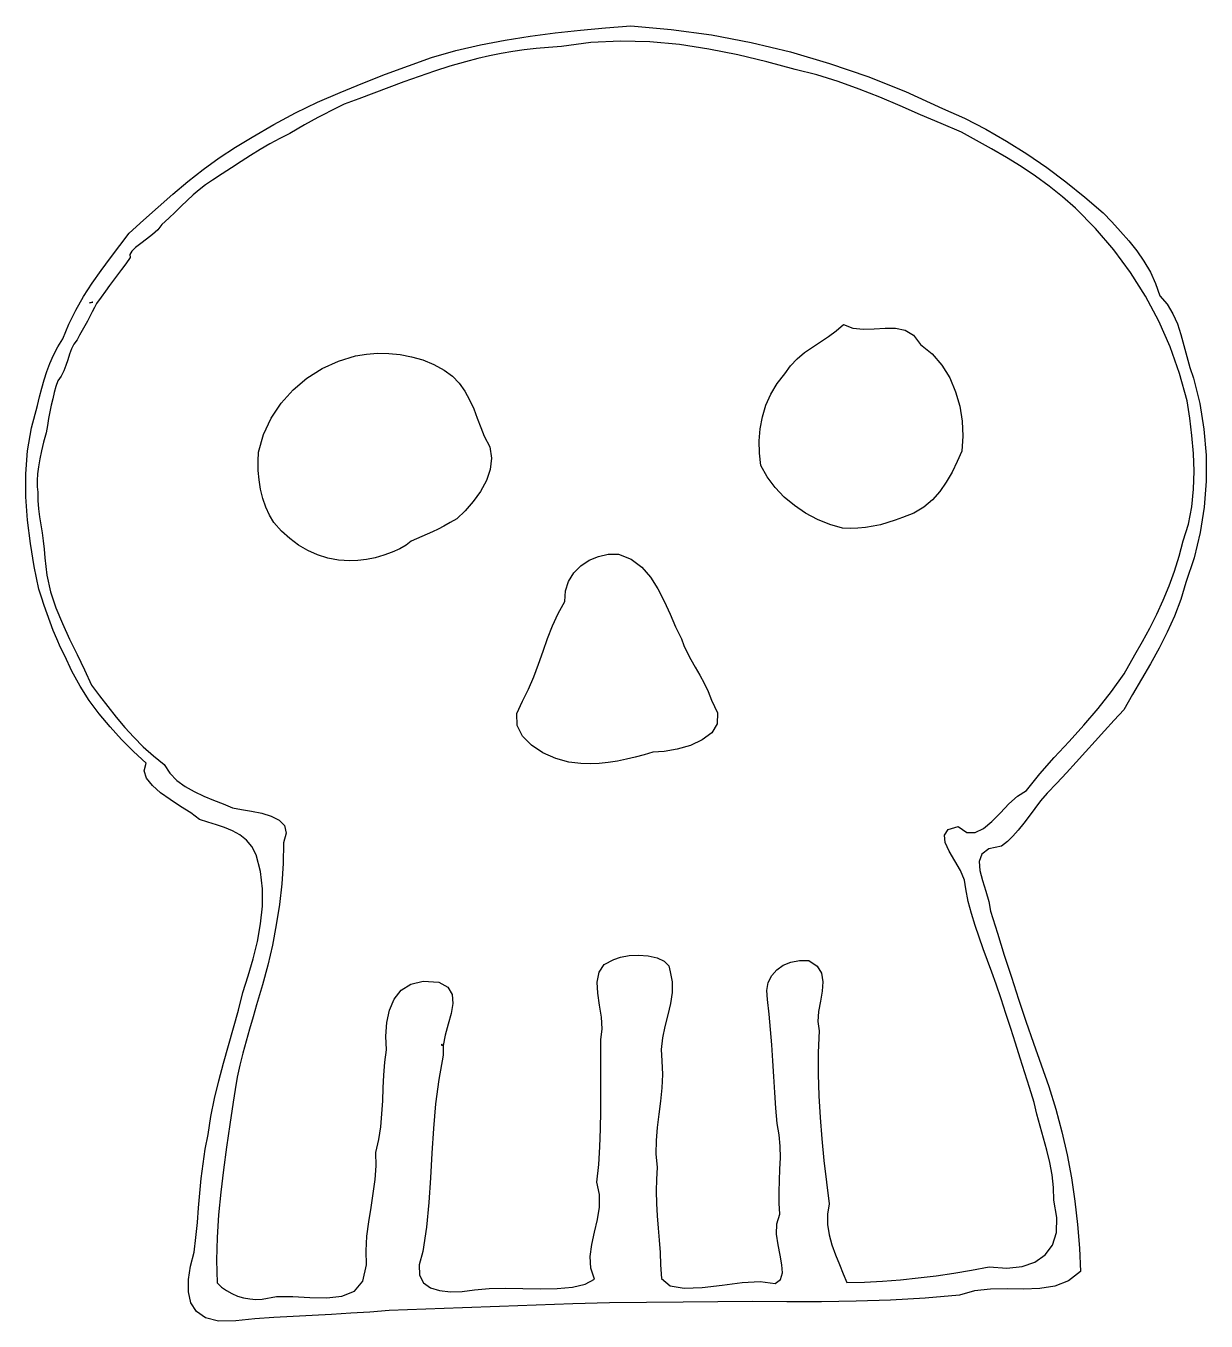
# Model space of a CAD drawing. Extents: x 0 to 50, y 0 to 54.9.
import ezdxf

# ---------------------------------------------------------------- set-up
doc = ezdxf.new("R2010")
doc.units = 0
doc.layers.add('Calque_1', color=7, linetype='CONTINUOUS')

msp = doc.modelspace()

# ---------------------------------------------------------------- linework, layer by layer
at = {"layer": 'Calque_1', "color": 7}
for points in [[(8.89295, 0.02987), (8.157614, 0.01267), (7.610419, 0.14835), (7.230953, 0.41469), (6.9988, 0.78952), (6.893548, 1.2507), (6.894778, 1.77605), (6.982083, 2.34341), (7.135046, 2.93062), (7.209195, 3.55878), (7.268879, 4.18511), (7.321394, 4.80981), (7.374034, 5.43308), (7.434094, 6.05511), (7.50887, 6.67611), (7.605656, 7.29626), (7.731747, 7.91577), (7.845536, 8.68644), (7.996607, 9.44674), (8.176266, 10.19919), (8.375822, 10.94631), (8.586581, 11.69062), (8.79985, 12.43465), (9.006937, 13.1809), (9.199147, 13.93191), (9.41854, 14.63584), (9.627349, 15.35991), (9.809423, 16.09782), (9.948609, 16.84327), (10.028757, 17.58996), (10.033757, 18.33159), (9.947371, 19.06186), (9.753491, 19.77447), (9.578468, 20.12003), (9.34785, 20.39534), (9.071758, 20.61281), (8.760316, 20.78484), (8.423645, 20.92385), (8.071869, 21.04224), (7.71511, 21.15242), (7.363491, 21.2668), (6.987009, 21.54213), (6.560311, 21.82268), (6.121756, 22.10921), (5.709703, 22.4025), (5.362511, 22.70332), (5.118539, 23.01246), (5.016146, 23.33068), (5.093691, 23.65877), (4.563783, 24.14711), (4.05423, 24.65571), (3.56911, 25.18578), (3.112503, 25.73851), (2.688489, 26.31512), (2.301146, 26.91682), (1.954553, 27.54482), (1.652791, 28.20032), (1.47202, 28.55865), (1.310193, 28.9166), (1.163949, 29.2737), (1.029928, 29.62948), (0.904772, 29.98346), (0.785121, 30.33519), (0.667613, 30.68418), (0.548891, 31.02997), (0.358395, 31.9921), (0.197607, 32.96622), (0.077885, 33.94775), (0.010591, 34.93211), (0.007084, 35.91472), (0.078725, 36.891), (0.236874, 37.85638), (0.492891, 38.80627), (0.587477, 39.17394), (0.681135, 39.53523), (0.780089, 39.8913), (0.890566, 40.2433), (1.018789, 40.5924), (1.170985, 40.93976), (1.353377, 41.28655), (1.572191, 41.63392), (1.822099, 42.25412), (2.117527, 42.85118), (2.450114, 43.42803), (2.811503, 43.9876), (3.193334, 44.53282), (3.587249, 45.06664), (3.984887, 45.59197), (4.377891, 46.11176), (4.992291, 46.66178), (5.609733, 47.21301), (6.2341, 47.75898), (6.869278, 48.2932), (7.519152, 48.80921), (8.187605, 49.30051), (8.878523, 49.76064), (9.595791, 50.18311), (10.500605, 50.71496), (11.423784, 51.2032), (12.362458, 51.65392), (13.313758, 52.07322), (14.274812, 52.46718), (15.24275, 52.84191), (16.214703, 53.2035), (17.1878, 53.55804), (18.216002, 53.84627), (19.255128, 54.08777), (20.303596, 54.28854), (21.359825, 54.4546), (22.422232, 54.59195), (23.489234, 54.7066), (24.559251, 54.8045), (25.6307, 54.8918), (27.340627, 54.74274), (29.040388, 54.50759), (30.726528, 54.18829), (32.395592, 53.78676), (34.044127, 53.30494), (35.668676, 52.74477), (37.265785, 52.10817), (38.832, 51.39707), (39.757149, 50.97599), (40.659996, 50.51177), (41.540981, 50.00722), (42.400545, 49.46512), (43.239128, 48.88828), (44.057169, 48.27948), (44.85511, 47.64153), (45.63339, 46.97722), (45.999536, 46.58345), (46.363915, 46.18515), (46.717823, 45.77801), (47.052557, 45.3577), (47.359416, 44.91993), (47.629694, 44.46037), (47.85469, 43.97472), (48.0257, 43.45866), (48.342344, 43.09591), (48.5865, 42.69655), (48.774781, 42.26823), (48.9238, 41.8186), (49.050169, 41.35529), (49.1705, 40.88594), (49.301406, 40.41821), (49.4595, 39.95973), (49.721275, 38.88725), (49.897247, 37.79906), (49.987117, 36.7018), (49.990617, 35.60209), (49.907367, 34.50658), (49.737104, 33.4219), (49.479527, 32.35469), (49.134333, 31.31157), (48.92102, 30.58921), (48.654168, 29.88667), (48.344086, 29.20073), (48.001078, 28.52816), (47.635452, 27.86576), (47.257515, 27.21028), (46.877573, 26.55852), (46.505933, 25.90724), (46.094997, 25.46891), (45.689783, 25.02664), (45.288111, 24.58202), (44.887801, 24.13663), (44.486669, 23.69206), (44.082537, 23.24989), (43.673222, 22.81172), (43.256543, 22.37912), (42.984207, 22.0546), (42.731883, 21.72962), (42.49395, 21.41081), (42.264789, 21.10485), (42.038779, 20.81839), (41.810298, 20.55808), (41.573726, 20.33057), (41.323443, 20.14253), (40.79249, 20.02419), (40.495424, 19.7958), (40.382999, 19.48004), (40.405969, 19.09955), (40.515085, 18.67699), (40.6611, 18.23502), (40.794769, 17.7963), (40.866839, 17.38348), (41.152676, 16.45077), (41.445395, 15.51748), (41.744817, 14.58437), (42.050763, 13.65223), (42.363055, 12.72184), (42.681516, 11.79398), (43.005967, 10.86943), (43.336229, 9.94898), (43.628721, 8.9957), (43.883946, 8.03213), (44.102513, 7.0596), (44.285033, 6.07949), (44.432114, 5.09316), (44.544368, 4.10196), (44.622398, 3.10725), (44.666828, 2.11039), (44.16975, 1.71165), (43.589195, 1.48719), (42.946583, 1.38889), (42.263333, 1.36869), (41.560864, 1.37869), (40.860596, 1.37069), (40.183947, 1.29609), (39.552338, 1.10721), (38.093378, 0.97764), (36.631355, 0.89654), (35.167146, 0.85294), (33.701625, 0.83584), (32.235669, 0.83384), (30.770152, 0.83684), (29.30595, 0.83284), (27.843938, 0.81094), (26.286087, 0.80694), (24.728419, 0.78234), (23.17106, 0.74154), (21.614137, 0.68954), (20.057775, 0.63124), (18.502103, 0.57154), (16.947245, 0.51544), (15.393328, 0.46784), (14.579997, 0.39734), (13.765429, 0.34194), (12.950349, 0.29644), (12.135482, 0.25544), (11.321551, 0.21354), (10.509283, 0.16554), (9.699401, 0.10614), (8.892629, 0.02994), (8.892679, 0.02994), (8.892729, 0.02994), (8.892779, 0.02994), (8.892829, 0.02994), (8.892879, 0.02994), (8.892929, 0.02994), (8.892979, 0.02994)], [(10.01135, 0.94175), (10.62094, 1.05157), (11.312989, 1.05557), (12.038076, 1.01747), (12.74678, 0.99977), (13.389681, 1.06537), (13.917358, 1.27719), (14.280392, 1.69811), (14.42936, 2.39102), (14.41111, 2.99549), (14.44959, 3.6043), (14.52624, 4.21407), (14.62248, 4.82144), (14.71974, 5.42305), (14.79945, 6.01553), (14.84305, 6.59552), (14.83196, 7.15965), (14.955756, 7.70088), (15.037356, 8.24749), (15.088146, 8.79706), (15.119506, 9.3472), (15.142826, 9.89551), (15.169486, 10.43957), (15.210866, 10.97698), (15.278356, 11.50535), (15.253816, 12.09161), (15.290966, 12.66169), (15.402153, 13.19115), (15.599732, 13.65558), (15.896058, 14.03054), (16.303485, 14.29162), (16.834367, 14.41439), (17.501057, 14.37439), (17.879928, 14.16324), (18.059274, 13.85592), (18.087974, 13.47549), (18.014894, 13.04504), (17.888919, 12.58761), (17.758921, 12.12628), (17.673771, 11.68412), (17.682371, 11.2842), (17.489943, 10.25159), (17.356502, 9.21269), (17.264712, 8.16965), (17.197242, 7.1246), (17.136762, 6.07969), (17.065932, 5.03704), (16.967412, 3.99881), (16.823875, 2.96712), (16.659256, 2.39606), (16.674746, 1.95846), (16.842704, 1.64), (17.135488, 1.42638), (17.525459, 1.30329), (17.984974, 1.25639), (18.486394, 1.27149), (19.002076, 1.33419), (19.621873, 1.39129), (20.318399, 1.40239), (21.055554, 1.39059), (21.797239, 1.37879), (22.507352, 1.39009), (23.149796, 1.44759), (23.688471, 1.57425), (24.087276, 1.79311), (23.930313, 2.26207), (23.906753, 2.75299), (23.974113, 3.26116), (24.089906, 3.78188), (24.211652, 4.31044), (24.296872, 4.84214), (24.303072, 5.37228), (24.187781, 5.89615), (24.266081, 6.64782), (24.316421, 7.40101), (24.344541, 8.15543), (24.356201, 8.91078), (24.357145, 9.66674), (24.353145, 10.42302), (24.349945, 11.17932), (24.353245, 11.93533), (24.411515, 12.39011), (24.378405, 12.88769), (24.301255, 13.40239), (24.227405, 13.90857), (24.204185, 14.38054), (24.278925, 14.79264), (24.498967, 15.11922), (24.911645, 15.3346), (25.193587, 15.43787), (25.554815, 15.50077), (25.95783, 15.51937), (26.365133, 15.48977), (26.739224, 15.40787), (27.042606, 15.26983), (27.237779, 15.07163), (27.287249, 14.80932), (27.383879, 14.38605), (27.379679, 13.9375), (27.304999, 13.46953), (27.190197, 12.98803), (27.065627, 12.49888), (26.961644, 12.00794), (26.908604, 11.52109), (26.936854, 11.04422), (26.961644, 10.46503), (26.935914, 9.89638), (26.878034, 9.33492), (26.806374, 8.77729), (26.739294, 8.22014), (26.695174, 7.66011), (26.692374, 7.09386), (26.749254, 6.51802), (26.709354, 6.02073), (26.700954, 5.51347), (26.716524, 4.99874), (26.748444, 4.47906), (26.789104, 3.95692), (26.830914, 3.43482), (26.866284, 2.91528), (26.887614, 2.4008), (26.932154, 1.82202), (27.292236, 1.51255), (27.890306, 1.40611), (28.648804, 1.43641), (29.490172, 1.53725), (30.336852, 1.64233), (31.111286, 1.68543), (31.735916, 1.60023), (31.963764, 1.7775), (32.046494, 2.05121), (32.027774, 2.40048), (31.951274, 2.8044), (31.860664, 3.24208), (31.799604, 3.69263), (31.811764, 4.13514), (31.940814, 4.54873), (31.904854, 5.01495), (31.902754, 5.4887), (31.920504, 5.96802), (31.944194, 6.45095), (31.959874, 6.93555), (31.953574, 7.41984), (31.911414, 7.90189), (31.819414, 8.37973), (31.769014, 9.03839), (31.725064, 9.70509), (31.684294, 10.37569), (31.643434, 11.04604), (31.599204, 11.71201), (31.548334, 12.36944), (31.487564, 13.0142), (31.413614, 13.64213), (31.385424, 14.02089), (31.448694, 14.35931), (31.59299, 14.65292), (31.807877, 14.89728), (32.082918, 15.08795), (32.407677, 15.22048), (32.77172, 15.29038), (33.164609, 15.29338), (33.517071, 15.0574), (33.700407, 14.75153), (33.756587, 14.39118), (33.727587, 13.99176), (33.655377, 13.56868), (33.581927, 13.13734), (33.549217, 12.71315), (33.599207, 12.31152), (33.565067, 11.39404), (33.562867, 10.47699), (33.589237, 9.56044), (33.640837, 8.64447), (33.714307, 7.72916), (33.806297, 6.81457), (33.913451, 5.90078), (34.032417, 4.98786), (33.950637, 4.54957), (33.953237, 4.11078), (34.022837, 3.67467), (34.142089, 3.24445), (34.293632, 2.82328), (34.460109, 2.41437), (34.62416, 2.0209), (34.768426, 1.64605), (35.529504, 1.66815), (36.289195, 1.70795), (37.047275, 1.76535), (37.803517, 1.84025), (38.557698, 1.93245), (39.309591, 2.04186), (40.058972, 2.16832), (40.805616, 2.3117), (41.546926, 2.2547), (42.196473, 2.3219), (42.743047, 2.50993), (43.175436, 2.81538), (43.482429, 3.23484), (43.652814, 3.76494), (43.675384, 4.40227), (43.53892, 5.14345), (43.52604, 5.67657), (43.46592, 6.20513), (43.36911, 6.72906), (43.246149, 7.24832), (43.107578, 7.76286), (42.96394, 8.27262), (42.825776, 8.77755), (42.703629, 9.2776), (42.511658, 9.90446), (42.316468, 10.53172), (42.11843, 11.15923), (41.917917, 11.78685), (41.715298, 12.41443), (41.510946, 13.04181), (41.305233, 13.66887), (41.098529, 14.29543), (40.91768, 14.7947), (40.733763, 15.28914), (40.551136, 15.7818), (40.374154, 16.2757), (40.207175, 16.77391), (40.054557, 17.27945), (39.920656, 17.79536), (39.809829, 18.3247), (39.762629, 18.69638), (39.587674, 19.10252), (39.350001, 19.51993), (39.114649, 19.92541), (38.946657, 20.29579), (38.911067, 20.60788), (39.072911, 20.83849), (39.497231, 20.96444), (39.854024, 20.72134), (40.209762, 20.71434), (40.56551, 20.88763), (40.922331, 21.18497), (41.28129, 21.55024), (41.64345, 21.92734), (42.009876, 22.26015), (42.381631, 22.49259), (42.955841, 23.19925), (43.562756, 23.88998), (44.186042, 24.57451), (44.809364, 25.26257), (45.416387, 25.96388), (45.990777, 26.68816), (46.5162, 27.44514), (46.976321, 28.24454), (47.297159, 28.80642), (47.605529, 29.38013), (47.898292, 29.96562), (48.172308, 30.5628), (48.424439, 31.1716), (48.651544, 31.79195), (48.850485, 32.42378), (49.018121, 33.06702), (49.238861, 33.78558), (49.383026, 34.52078), (49.460356, 35.2677), (49.480586, 36.02144), (49.453456, 36.77707), (49.388716, 37.52969), (49.296096, 38.27439), (49.185335, 39.00625), (48.866933, 40.16428), (48.465419, 41.2913), (47.983332, 42.38308), (47.42321, 43.43537), (46.787591, 44.44394), (46.079013, 45.40456), (45.300015, 46.31298), (44.453135, 47.16496), (43.915757, 47.64939), (43.350309, 48.10211), (42.761601, 48.52741), (42.15444, 48.92957), (41.533635, 49.31288), (40.903993, 49.68163), (40.270324, 50.0401), (39.637435, 50.39258), (38.766259, 50.75089), (37.900665, 51.1234), (37.036468, 51.49921), (36.169481, 51.86739), (35.29552, 52.21704), (34.4104, 52.53724), (33.509933, 52.81708), (32.589935, 53.04564), (31.383681, 53.37202), (30.162216, 53.66455), (28.928573, 53.91097), (27.685785, 54.09905), (26.436884, 54.21653), (25.184904, 54.25113), (23.932876, 54.19063), (22.683835, 54.02284), (22.135081, 53.98094), (21.613955, 53.93334), (21.112567, 53.87734), (20.623022, 53.81004), (20.13743, 53.72874), (19.647896, 53.63064), (19.146529, 53.51301), (18.625435, 53.37303), (17.966436, 53.18639), (17.312315, 52.97848), (16.662888, 52.75449), (16.017971, 52.51959), (15.377381, 52.27898), (14.740932, 52.03785), (14.108442, 51.80138), (13.479725, 51.57476), (13.197603, 51.4341), (12.921012, 51.29391), (12.646475, 51.15196), (12.370516, 51.00602), (12.089658, 50.85386), (11.800425, 50.69326), (11.499339, 50.52198), (11.182925, 50.33781), (10.756121, 50.12074), (10.338327, 49.89114), (9.927585, 49.65085), (9.521938, 49.40174), (9.119426, 49.14565), (8.718093, 48.88443), (8.315978, 48.61993), (7.911125, 48.35401), (7.619032, 48.15753), (7.346774, 47.94841), (7.087901, 47.72746), (6.835963, 47.4955), (6.584507, 47.25336), (6.327083, 47.00186), (6.05724, 46.74181), (5.768525, 46.47404), (5.589872, 46.25685), (5.363721, 46.05019), (5.11525, 45.85488), (4.869638, 45.67171), (4.652062, 45.50149), (4.487699, 45.34504), (4.401728, 45.20315), (4.419326, 45.07664), (4.232015, 44.8126), (4.054256, 44.56849), (3.88271, 44.33737), (3.714038, 44.1123), (3.544903, 43.88633), (3.371965, 43.65252), (3.191885, 43.40392), (3.001326, 43.13359), (2.913154, 42.95959), (2.818231, 42.77503), (2.717708, 42.58241), (2.612739, 42.38423), (2.504474, 42.18296), (2.394065, 41.98113), (2.282665, 41.7812), (2.171426, 41.58569), (2.039312, 41.4076), (1.937131, 41.20251), (1.854326, 40.97854), (1.780339, 40.74382), (1.704613, 40.50646), (1.616591, 40.27458), (1.505714, 40.05632), (1.361427, 39.85978), (1.280735, 39.61045), (1.208322, 39.35489), (1.142633, 39.09228), (1.082114, 38.82177), (1.025209, 38.54254), (0.970362, 38.25376), (0.91602, 37.95458), (0.860627, 37.64417), (0.754564, 37.25988), (0.663916, 36.89173), (0.589901, 36.54188), (0.533739, 36.21247), (0.496651, 35.90563), (0.479856, 35.62349), (0.484575, 35.36822), (0.512027, 35.14193), (0.517386, 34.78337), (0.543763, 34.43612), (0.585231, 34.09586), (0.635865, 33.75828), (0.689737, 33.41907), (0.740922, 33.07392), (0.783495, 32.71853), (0.811527, 32.34857), (0.890885, 31.61967), (1.051699, 30.91627), (1.277084, 30.23346), (1.550152, 29.56632), (1.854017, 28.90992), (2.171793, 28.25935), (2.486592, 27.60968), (2.781527, 26.95599), (3.125678, 26.50299), (3.47319, 26.05203), (3.828164, 25.60678), (4.194702, 25.17095), (4.576906, 24.7482), (4.978877, 24.34223), (5.404717, 23.95672), (5.858527, 23.59536), (6.101343, 23.2282), (6.403616, 22.92132), (6.75271, 22.66425), (7.13599, 22.44656), (7.540817, 22.25779), (7.954557, 22.0875), (8.364572, 21.92522), (8.758227, 21.76051), (9.135339, 21.68951), (9.560014, 21.61881), (9.993203, 21.53191), (10.395852, 21.41239), (10.728911, 21.24384), (10.953327, 21.00984), (11.030047, 20.69394), (10.920024, 20.27974), (10.899674, 19.40515), (10.840054, 18.53401), (10.743314, 17.66703), (10.611585, 16.8049), (10.447009, 15.9483), (10.25173, 15.09794), (10.027887, 14.2545), (9.777622, 13.41868), (9.625368, 12.90128), (9.476503, 12.38889), (9.33331, 11.87916), (9.198072, 11.36969), (9.073071, 10.85813), (8.960591, 10.3421), (8.862914, 9.81922), (8.782323, 9.28713), (8.643661, 8.33767), (8.505318, 7.3845), (8.374937, 6.42846), (8.26016, 5.47042), (8.168628, 4.5112), (8.107983, 3.55166), (8.085867, 2.59264), (8.109922, 1.63499), (8.292965, 1.45719), (8.50028, 1.30388), (8.727539, 1.17581), (8.97041, 1.07374), (9.224564, 0.99844), (9.485671, 0.95064), (9.7494, 0.93114)], [(2.70305, 43.1556), (2.775274, 43.1765), (2.817589, 43.1869), (2.834631, 43.1889), (2.831041, 43.1849), (2.811449, 43.1769), (2.780496, 43.1679), (2.742818, 43.1599)], [(34.58666, 33.61301), (34.049063, 33.76883), (33.526298, 33.98185), (33.025966, 34.24857), (32.555669, 34.56551), (32.123008, 34.92918), (31.735585, 35.33608), (31.401002, 35.78273), (31.12686, 36.26564), (31.07225, 36.78427), (31.06465, 37.30522), (31.10666, 37.82247), (31.20097, 38.33003), (31.35023, 38.82187), (31.557096, 39.29198), (31.824227, 39.73436), (32.154278, 40.14298), (32.394997, 40.49025), (32.676945, 40.78787), (32.989283, 41.04859), (33.321173, 41.28516), (33.661776, 41.51033), (34.000254, 41.73686), (34.325767, 41.97749), (34.627478, 42.24498), (35.03454, 42.08605), (35.475516, 42.03845), (35.933679, 42.05405), (36.392298, 42.08465), (36.834646, 42.08265), (37.243995, 41.99885), (37.603615, 41.78565), (37.896778, 41.39487), (38.391525, 40.99042), (38.802631, 40.51277), (39.132414, 39.97567), (39.383195, 39.39282), (39.557294, 38.77795), (39.657034, 38.14479), (39.684724, 37.50706), (39.642694, 36.87848), (39.446486, 36.42919), (39.231141, 35.98657), (38.989354, 35.56126), (38.713819, 35.1639), (38.397231, 34.80513), (38.032285, 34.4956), (37.611674, 34.24594), (37.128094, 34.0668), (36.825857, 33.94683), (36.517025, 33.84378), (36.20269, 33.75818), (35.883944, 33.69068), (35.561879, 33.64188), (35.237588, 33.61238), (34.912162, 33.60238)], [(13.72426, 32.22963), (13.246434, 32.25793), (12.789791, 32.34123), (12.35461, 32.47689), (11.941168, 32.6622), (11.549742, 32.89446), (11.180613, 33.17099), (10.834056, 33.48909), (10.51035, 33.84608), (10.322594, 34.156), (10.166506, 34.49935), (10.041422, 34.86848), (9.946675, 35.25575), (9.8816, 35.65351), (9.845531, 36.0541), (9.837801, 36.44989), (9.857748, 36.83322), (10.06612, 37.57824), (10.389241, 38.27198), (10.813431, 38.90641), (11.325012, 39.47348), (11.910304, 39.96516), (12.555629, 40.3734), (13.247306, 40.69016), (13.971658, 40.90741), (14.429528, 40.98331), (14.900433, 41.02051), (15.379523, 41.01651), (15.861942, 40.96951), (16.342838, 40.87691), (16.817358, 40.73645), (17.280649, 40.54583), (17.727858, 40.30276), (18.071155, 40.04905), (18.35766, 39.74816), (18.596841, 39.40994), (18.79817, 39.04422), (18.971117, 38.66084), (19.12515, 38.26964), (19.269741, 37.88046), (19.414358, 37.50314), (19.649141, 37.04972), (19.726981, 36.5783), (19.672121, 36.10028), (19.508801, 35.62706), (19.261271, 35.17003), (18.953775, 34.74059), (18.610558, 34.35013), (18.255864, 34.01005), (17.975508, 33.84645), (17.713136, 33.70169), (17.465253, 33.57287), (17.228364, 33.45707), (16.998975, 33.35138), (16.773592, 33.25288), (16.54872, 33.15868), (16.320864, 33.06588), (16.108787, 32.89237), (15.836564, 32.73142), (15.518198, 32.58661), (15.167689, 32.4615), (14.79904, 32.35966), (14.426252, 32.28466), (14.063326, 32.24006)], [(23.51366, 23.63388), (23.002166, 23.69068), (22.449063, 23.84612), (21.904084, 24.09012), (21.41696, 24.41266), (21.037424, 24.80365), (20.815207, 25.25306), (20.800047, 25.75082), (21.041665, 26.28688), (21.299985, 26.79243), (21.522198, 27.31599), (21.72136, 27.85172), (21.910527, 28.39377), (22.102756, 28.93631), (22.311101, 29.47348), (22.548619, 29.99946), (22.828365, 30.50839), (22.858335, 30.95353), (22.991895, 31.35693), (23.213528, 31.71171), (23.507717, 32.01098), (23.858943, 32.24786), (24.251689, 32.41548), (24.670436, 32.50698), (25.099667, 32.51498), (25.63935, 32.28983), (26.086872, 31.95368), (26.458837, 31.53013), (26.771853, 31.04274), (27.042527, 30.5151), (27.287464, 29.97078), (27.523272, 29.43338), (27.766557, 28.92647), (27.868346, 28.64406), (28.007699, 28.34806), (28.173982, 28.03902), (28.356562, 27.71753), (28.544804, 27.38415), (28.728075, 27.03946), (28.89574, 26.68402), (29.037167, 26.31841), (29.302836, 25.78138), (29.289506, 25.32356), (29.054505, 24.94273), (28.655151, 24.63672), (28.148768, 24.4033), (27.592678, 24.24028), (27.044202, 24.14548), (26.560664, 24.11668), (26.190063, 24.0101), (25.815372, 23.9088), (25.437167, 23.8167), (25.056026, 23.7379), (24.672528, 23.6762), (24.28725, 23.6356), (23.900769, 23.6201)], [(17.65296, 11.71119), (17.63237, 11.73479), (17.61668, 11.74179), (17.60638, 11.73679), (17.60198, 11.72559), (17.60398, 11.71249), (17.61278, 11.70239), (17.62896, 11.70039)]]:
    msp.add_lwpolyline(points, close=True, dxfattribs=at)

doc.saveas('drawing.dxf')
